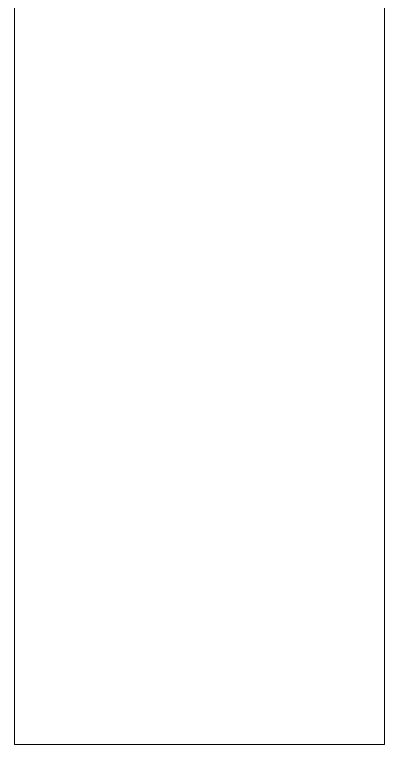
# Model space of a CAD drawing. Header units: millimetres. Extents: x -48147 to 1414029, y -496296 to 18123.
# Drawn here: x 1378269.58 to 1378274.58, y -490056.73 to -490046.86 of the extents above; entities that cross this region are included whole.
import ezdxf

# ---------------------------------------------------------------- set-up
doc = ezdxf.new("R2010")
doc.units = ezdxf.units.MM
doc.header["$MEASUREMENT"] = 0
doc.linetypes.add('Wipeout_Contour', pattern=[1000, 0, -1000])
doc.layers.add('New_A-35-M_FFE_Sanitary', color=7, linetype='Continuous')
doc.layers.add('New_A-35-M_FFE_Sanitary_Pen_No__74', color=7, linetype='Continuous', lineweight=20, true_color=0x606060)

# ---------------------------------------------------------------- blocks, each defined once
blk = doc.blocks.new('Section Elem_327_2', base_point=(1372878.9961, -490836.7324))
at = {"color": 254, "linetype": 'Wipeout_Contour', "lineweight": 0, "ltscale": 5851194.214373954}
blk.add_wipeout([(1378269.5769, -490044.0392), (1378269.5769, -490049.2022), (1378274.5769, -490049.2022), (1378274.5769, -490044.0392)], dxfattribs=at).dxf.layer = 'New_A-35-M_FFE_Sanitary'
at = {"color": 254, "linetype": 'Wipeout_Contour', "lineweight": 0, "ltscale": 5851200.390541691}
blk.add_wipeout([(1378269.5769, -490049.2022), (1378269.5769, -490053.2572), (1378274.5769, -490053.2572), (1378274.5769, -490049.2022)], dxfattribs=at).dxf.layer = 'New_A-35-M_FFE_Sanitary'
at = {"layer": 'New_A-35-M_FFE_Sanitary_Pen_No__74', "linetype": 'Continuous'}
for p, q in [((1378269.5769, -490044.0392), (1378269.5769, -490049.2022)), ((1378274.5769, -490044.0392), (1378274.5769, -490049.2022))]:
    blk.add_line(p, q, dxfattribs=at)
at = {"color": 254, "linetype": 'Wipeout_Contour', "lineweight": 0, "ltscale": 5851204.840584804}
blk.add_wipeout([(1378269.5769, -490053.2572), (1378269.5769, -490055.8438), (1378274.5769, -490055.8438), (1378274.5769, -490053.2572)], dxfattribs=at).dxf.layer = 'New_A-35-M_FFE_Sanitary'
at = {"layer": 'New_A-35-M_FFE_Sanitary_Pen_No__74', "linetype": 'Continuous'}
for p, q in [((1378269.5769, -490049.2022), (1378269.5769, -490053.2572)), ((1378274.5769, -490049.2022), (1378274.5769, -490053.2572))]:
    blk.add_line(p, q, dxfattribs=at)
at = {"color": 254, "linetype": 'Wipeout_Contour', "lineweight": 0, "ltscale": 5851207.169064506}
blk.add_wipeout([(1378274.5769, -490055.8438), (1378269.5769, -490055.8438), (1378269.5769, -490056.7324), (1378274.5769, -490056.7324)], dxfattribs=at).dxf.layer = 'New_A-35-M_FFE_Sanitary'
at = {"layer": 'New_A-35-M_FFE_Sanitary_Pen_No__74', "linetype": 'Continuous'}
for p, q in [((1378269.5769, -490053.2572), (1378269.5769, -490055.8438)), ((1378274.5769, -490053.2572), (1378274.5769, -490055.8438)), ((1378269.5769, -490055.8438), (1378269.5769, -490056.7324)), ((1378274.5769, -490055.8438), (1378274.5769, -490056.7324)), ((1378269.5769, -490056.7324), (1378274.5769, -490056.7324))]:
    blk.add_line(p, q, dxfattribs=at)

msp = doc.modelspace()

# ---------------------------------------------------------------- block references
at = {"layer": 'New_A-35-M_FFE_Sanitary'}
msp.add_blockref('Section Elem_327_2', (1372878.9961, -490836.7324), dxfattribs=at)

doc.saveas('drawing.dxf')
